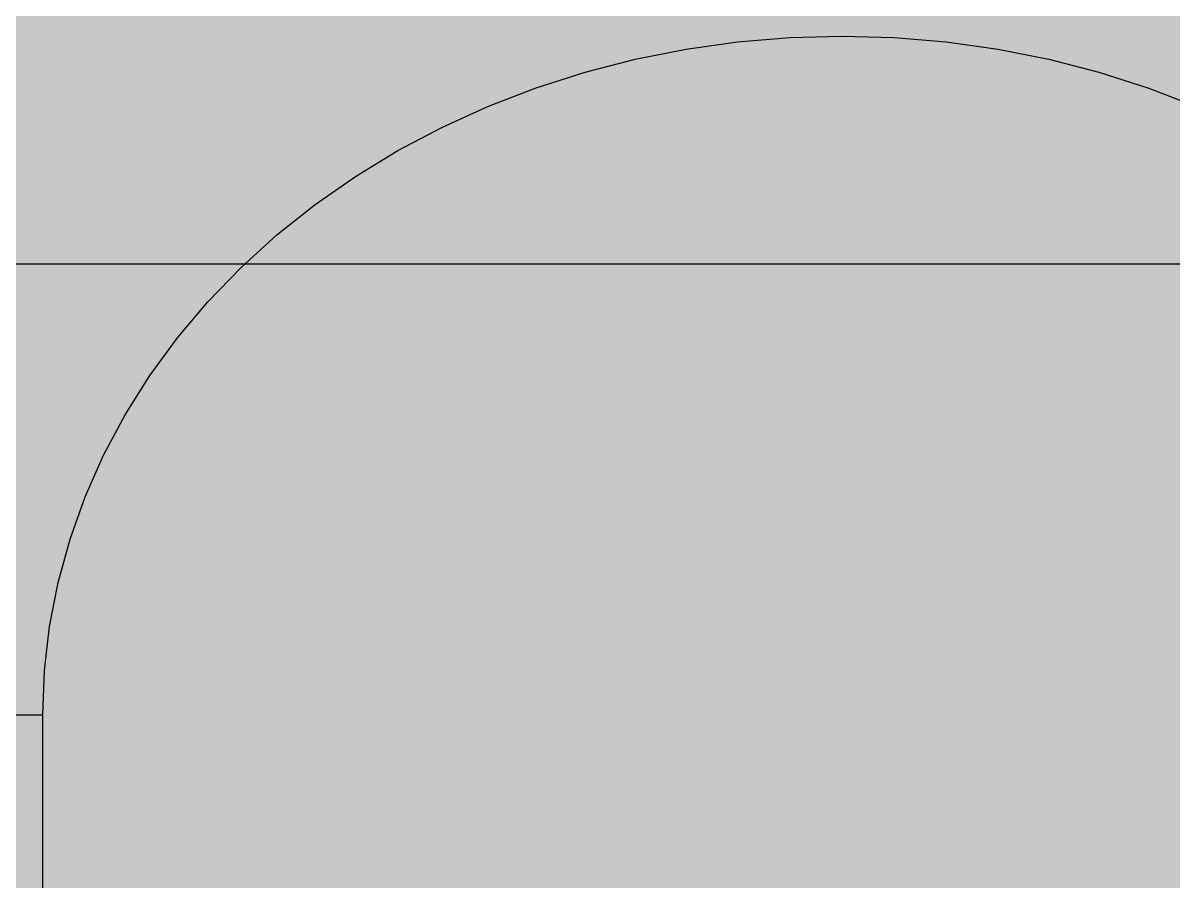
# Model space of a CAD drawing. Header units: inches. Extents: x 0.5 to 16.5, y 0.5 to 10.5.
# Drawn here: x 9.116 to 10.375, y 7.449 to 8.389 of the extents above; entities that cross this region are included whole.
import ezdxf

# ---------------------------------------------------------------- set-up
doc = ezdxf.new("R2010")
doc.units = ezdxf.units.IN
doc.header["$MEASUREMENT"] = 0
doc.layers.add('A-ELEV-FILL', color=7, linetype='Continuous')
doc.layers.add('A-ELEV-OTLN', color=7, linetype='Continuous')

msp = doc.modelspace()

# ---------------------------------------------------------------- hatches: boundary and pattern name
at = {"layer": 'A-ELEV-FILL', "true_color": 0xd8ccb0}
msp.add_hatch(color=7, dxfattribs=at).paths.add_polyline_path([(8.6375, 6.25), (9.1375, 6.25), (9.1375, 7.6312), (9.1375, 7.6312), (9.1394, 7.6799), (9.145, 7.7283), (9.1543, 7.7763), (9.1673, 7.8237), (9.1839, 7.8703), (9.2041, 7.9159), (9.2277, 7.9602), (9.2547, 8.0031), (9.285, 8.0445), (9.3183, 8.084), (9.3546, 8.1216), (9.3938, 8.1572), (9.4356, 8.1904), (9.4798, 8.2213), (9.5264, 8.2497), (9.575, 8.2754), (9.6255, 8.2983), (9.6777, 8.3184), (9.7312, 8.3355), (9.786, 8.3497), (9.8418, 8.3607), (9.8983, 8.3686), (9.9553, 8.3734), (10.0125, 8.375), (10.0697, 8.3734), (10.1267, 8.3686), (10.1832, 8.3607), (10.239, 8.3497), (10.2938, 8.3355), (10.3473, 8.3184), (10.3995, 8.2983), (10.45, 8.2754), (10.4986, 8.2497), (10.5452, 8.2213), (10.5894, 8.1904), (10.6312, 8.1572), (10.6704, 8.1216), (10.7067, 8.084), (10.74, 8.0445), (10.7703, 8.0031), (10.7973, 7.9602), (10.8209, 7.9159), (10.8411, 7.8703), (10.8577, 7.8237), (10.8707, 7.7763), (10.88, 7.7283), (10.8856, 7.6799), (10.8875, 7.6312), (10.8875, 7.6312), (10.8875, 6.25), (11.3875, 6.25), (11.3875, 9.375), (8.6375, 9.375)])
at = {"layer": 'A-ELEV-FILL', "true_color": 0xcdcdcd}
msp.add_hatch(color=7, dxfattribs=at).paths.add_polyline_path([(6.0125, 6.25), (16.075, 6.25), (16.075, 8.875), (6.0125, 8.875)])
at = {"layer": 'A-ELEV-FILL', "true_color": 0x9e1b32}
for points in [[(10.8875, 7.6312), (10.8856, 7.6799), (10.88, 7.7283), (10.8707, 7.7763), (10.8577, 7.8237), (10.8411, 7.8703), (10.8209, 7.9159), (10.7973, 7.9602), (10.7703, 8.0031), (10.74, 8.0445), (10.7067, 8.084), (10.6704, 8.1216), (10.6312, 8.1572), (10.5894, 8.1904), (10.5452, 8.2213), (10.4986, 8.2497), (10.45, 8.2754), (10.3995, 8.2983), (10.3473, 8.3184), (10.2938, 8.3355), (10.239, 8.3497), (10.1832, 8.3607), (10.1267, 8.3686), (10.0697, 8.3734), (10.0125, 8.375), (9.9553, 8.3734), (9.8983, 8.3686), (9.8418, 8.3607), (9.786, 8.3497), (9.7312, 8.3355), (9.6777, 8.3184), (9.6255, 8.2983), (9.575, 8.2754), (9.5264, 8.2497), (9.4798, 8.2213), (9.4356, 8.1904), (9.3938, 8.1572), (9.3546, 8.1216), (9.3183, 8.084), (9.285, 8.0445), (9.2547, 8.0031), (9.2277, 7.9602), (9.2041, 7.9159), (9.1839, 7.8703), (9.1673, 7.8237), (9.1543, 7.7763), (9.145, 7.7283), (9.1394, 7.6799), (9.1375, 7.6312), (9.2375, 7.6312), (9.2392, 7.6734), (9.2441, 7.7153), (9.2524, 7.7568), (9.2639, 7.7979), (9.2786, 7.8382), (9.2965, 7.8776), (9.3174, 7.916), (9.3413, 7.9531), (9.3681, 7.9889), (9.3977, 8.0231), (9.4298, 8.0557), (9.4645, 8.0864), (9.5015, 8.1152), (9.5407, 8.142), (9.5819, 8.1665), (9.625, 8.1888), (9.6697, 8.2086), (9.7159, 8.226), (9.7634, 8.2408), (9.8119, 8.2531), (9.8613, 8.2626), (9.9113, 8.2695), (9.9618, 8.2736), (10.0125, 8.275), (10.0632, 8.2736), (10.1137, 8.2695), (10.1637, 8.2626), (10.2131, 8.2531), (10.2616, 8.2408), (10.3091, 8.226), (10.3553, 8.2086), (10.4, 8.1888), (10.4431, 8.1665), (10.4843, 8.142), (10.5235, 8.1152), (10.5605, 8.0864), (10.5952, 8.0557), (10.6273, 8.0231), (10.6569, 7.9889), (10.6837, 7.9531), (10.7076, 7.916), (10.7285, 7.8776), (10.7464, 7.8382), (10.7611, 7.7979), (10.7726, 7.7568), (10.7809, 7.7153), (10.7858, 7.6734), (10.7875, 7.6312)], [(9.1375, 6.25), (9.2375, 6.25), (9.2375, 7.6312), (9.1375, 7.6312)]]:
    msp.add_hatch(color=7, dxfattribs=at).paths.add_polyline_path(points)
at = {"layer": 'A-ELEV-FILL', "true_color": 0xc9a227}
for points in [[(10.7875, 7.6312), (10.7858, 7.6734), (10.7809, 7.7153), (10.7726, 7.7568), (10.7611, 7.7979), (10.7464, 7.8382), (10.7285, 7.8776), (10.7076, 7.916), (10.6837, 7.9531), (10.6569, 7.9889), (10.6273, 8.0231), (10.5952, 8.0557), (10.5605, 8.0864), (10.5235, 8.1152), (10.4843, 8.142), (10.4431, 8.1665), (10.4, 8.1888), (10.3553, 8.2086), (10.3091, 8.226), (10.2616, 8.2408), (10.2131, 8.2531), (10.1637, 8.2626), (10.1137, 8.2695), (10.0632, 8.2736), (10.0125, 8.275), (9.9618, 8.2736), (9.9113, 8.2695), (9.8613, 8.2626), (9.8119, 8.2531), (9.7634, 8.2408), (9.7159, 8.226), (9.6697, 8.2086), (9.625, 8.1888), (9.5819, 8.1665), (9.5407, 8.142), (9.5015, 8.1152), (9.4645, 8.0864), (9.4298, 8.0557), (9.3977, 8.0231), (9.3681, 7.9889), (9.3413, 7.9531), (9.3174, 7.916), (9.2965, 7.8776), (9.2786, 7.8382), (9.2639, 7.7979), (9.2524, 7.7568), (9.2441, 7.7153), (9.2392, 7.6734), (9.2375, 7.6312), (9.2625, 7.6312), (9.2641, 7.6717), (9.2689, 7.712), (9.2769, 7.752), (9.2881, 7.7914), (9.3023, 7.8301), (9.3196, 7.868), (9.3398, 7.9049), (9.363, 7.9406), (9.3889, 7.975), (9.4175, 8.0079), (9.4486, 8.0392), (9.4822, 8.0688), (9.518, 8.0965), (9.5559, 8.1221), (9.5958, 8.1457), (9.6375, 8.1671), (9.6808, 8.1862), (9.7255, 8.2029), (9.7714, 8.2172), (9.8184, 8.2289), (9.8662, 8.2381), (9.9146, 8.2447), (9.9634, 8.2487), (10.0125, 8.25), (10.0616, 8.2487), (10.1104, 8.2447), (10.1588, 8.2381), (10.2066, 8.2289), (10.2536, 8.2172), (10.2995, 8.2029), (10.3442, 8.1862), (10.3875, 8.1671), (10.4292, 8.1457), (10.4691, 8.1221), (10.507, 8.0965), (10.5428, 8.0688), (10.5764, 8.0392), (10.6075, 8.0079), (10.6361, 7.975), (10.662, 7.9406), (10.6852, 7.9049), (10.7054, 7.868), (10.7227, 7.8301), (10.7369, 7.7914), (10.7481, 7.752), (10.7561, 7.712), (10.7609, 7.6717), (10.7625, 7.6312)], [(9.2375, 6.25), (9.2625, 6.25), (9.2625, 7.6312), (9.2375, 7.6312)]]:
    msp.add_hatch(color=7, dxfattribs=at).paths.add_polyline_path(points)
at = {"layer": 'A-ELEV-FILL', "true_color": 0xe4e4e4}
msp.add_hatch(color=7, dxfattribs=at).paths.add_polyline_path([(2.95, 6.25), (16.075, 6.25), (16.075, 8.125), (2.95, 8.125)])

# ---------------------------------------------------------------- linework, layer by layer
at = {"layer": 'A-ELEV-OTLN'}
msp.add_line((8.6375, 7.6312), (9.1375, 7.6312), dxfattribs=at)
msp.add_lwpolyline([(9.1375, 6.25), (9.1375, 7.6312), (9.1375, 7.6312), (9.1394, 7.6799), (9.145, 7.7283), (9.1543, 7.7763), (9.1673, 7.8237), (9.1839, 7.8703), (9.2041, 7.9159), (9.2277, 7.9602), (9.2547, 8.0031), (9.285, 8.0445), (9.3183, 8.084), (9.3546, 8.1216), (9.3938, 8.1572), (9.4356, 8.1904), (9.4798, 8.2213), (9.5264, 8.2497), (9.575, 8.2754), (9.6255, 8.2983), (9.6777, 8.3184), (9.7312, 8.3355), (9.786, 8.3497), (9.8418, 8.3607), (9.8983, 8.3686), (9.9553, 8.3734), (10.0125, 8.375), (10.0697, 8.3734), (10.1267, 8.3686), (10.1832, 8.3607), (10.239, 8.3497), (10.2938, 8.3355), (10.3473, 8.3184), (10.3995, 8.2983)], dxfattribs=at)
msp.add_lwpolyline([(2.95, 6.25), (16.075, 6.25), (16.075, 8.125), (2.95, 8.125)], close=True, dxfattribs=at)

doc.saveas('drawing.dxf')
